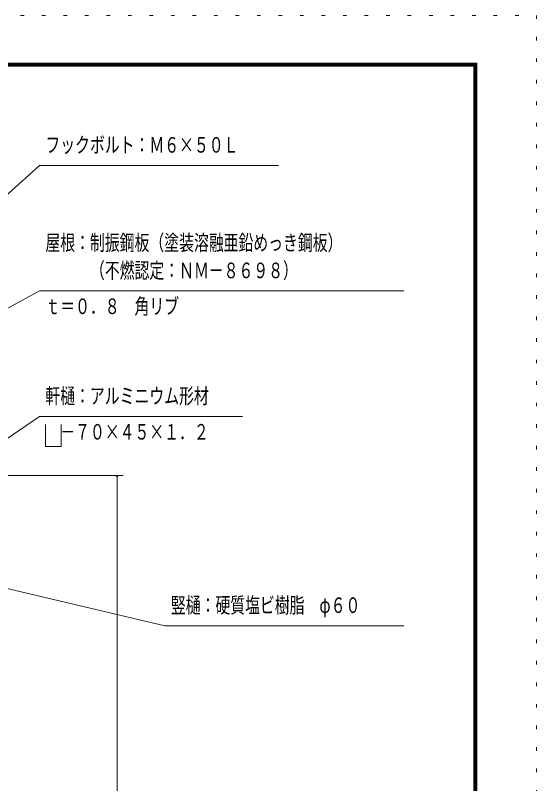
# Model space of a CAD drawing. Units: millimetres, scale not verified. Extents: x -25340 to 25344, y -10500 to 10500.
# Drawn here: x 20981 to 25344, y 4074 to 10500 of the extents above; entities that cross this region are included whole.
import ezdxf
from ezdxf.enums import TextEntityAlignment as Align

# ---------------------------------------------------------------- set-up
doc = ezdxf.new("R2010")
doc.units = ezdxf.units.MM
doc.header["$LTSCALE"] = 60
doc.linetypes.add('USER4', pattern=[3, 0.5, -2.5])
for name, color, linetype, lineweight in [('0-A_2-52DIM', 3, 'Continuous', 18), ('0-C_F-F1PAPER', 5, 'Continuous', 18), ('0-D_F-E_J_ADD', 5, 'USER4', 18)]:
    doc.layers.add(name, color=color, linetype=linetype, lineweight=lineweight)
doc.styles.add('ＭＳ ゴシック', font='')
doc.styles.get('ＭＳ ゴシック').set_extended_font_data('MS Gothic')

msp = doc.modelspace()

# ---------------------------------------------------------------- linework, layer by layer
at = {"layer": '0-A_2-52DIM'}
for p, q in [((21182.55, 9244.93), (19471.48, 7699.55)), ((21182.55, 9244.93), (23182.55, 9244.93)), ((21882.55, 6652.53), (20574.79, 6652.53)), ((21842.55, 6652.53), (21822.55, 6652.53)), ((21832.55, 719.93), (21832.55, 6652.53))]:
    msp.add_line(p, q, dxfattribs=at)
for points in [[(24232.55, 8194.93), (21182.55, 8194.93), (19926.25, 7506.15)], [(20518.61, 6692.54), (21182.55, 7144.93), (22882.55, 7144.93)], [(21364.19, 7078.88), (21364.19, 6894.93), (21232.55, 6894.93), (21232.55, 7078.88)], [(20460.15, 5810.98), (22232.55, 5394.93), (24232.55, 5394.93)]]:
    msp.add_lwpolyline(points, dxfattribs=at)
msp.add_arc((21832.55, 6652.53), 10, 180, 0, dxfattribs=at)
at = {"layer": '0-C_F-F1PAPER'}
for points in [[(24843.96, -10000), (-3856.04, -10000), (-3856.04, 10100), (24843.96, 10100)], [(24841.46, -9997.5), (24841.46, 10097.5), (-3853.54, 10097.5), (-3853.54, -9997.5)], [(24838.96, -9995), (24838.96, 10095), (-3851.04, 10095), (-3851.04, -9995)], [(24836.46, -9992.5), (-3848.54, -9992.5), (-3848.54, 10092.5), (24836.46, 10092.5)], [(24833.96, -9990), (24833.96, 10090), (-3846.04, 10090), (-3846.04, -9990)], [(24831.46, -9987.5), (-3843.54, -9987.5), (-3843.54, 10087.5), (24831.46, 10087.5)], [(24828.96, -9985), (24828.96, 10085), (-3841.04, 10085), (-3841.04, -9985)], [(24826.46, -9982.5), (-3838.54, -9982.5), (-3838.54, 10082.5), (24826.46, 10082.5)], [(24823.96, -9980), (-3836.04, -9980), (-3836.04, 10080), (24823.96, 10080)], [(24821.46, -9977.5), (-3833.54, -9977.5), (-3833.54, 10077.5), (24821.46, 10077.5)], [(24818.96, -9975), (24818.96, 10075), (-3831.04, 10075), (-3831.04, -9975)]]:
    msp.add_lwpolyline(points, close=True, dxfattribs=at)
at = {"layer": '0-D_F-E_J_ADD'}
msp.add_lwpolyline([(25343.96, -10500), (-4356.04, -10500), (-4356.04, 10500), (25343.96, 10500)], close=True, dxfattribs=at)

# ---------------------------------------------------------------- texts
at = {"layer": '0-A_2-52DIM', "color": 7, "style": 'ＭＳ ゴシック', "width": 0.7}
for s, p in [('フックボルト：Ｍ６×５０Ｌ', (21232.55, 9312.7)), ('屋根：制振鋼板（塗装溶融亜鉛めっき鋼板）', (21232.55, 8494.61)), ('\u3000\u3000\u3000（不燃認定：ＮＭ－８６９８）', (21232.55, 8262.7)), ('ｔ＝０．８\u3000角リブ', (21232.54, 7962.7)), ('軒樋：アルミニウム形材', (21232.55, 7212.7)), ('\u3000－７０×４５×１．２', (21232.55, 6912.7)), ('竪樋：硬質塩ビ樹脂\u3000φ６０', (22282.55, 5462.7))]:
    msp.add_text(s, height=130.2, dxfattribs=at).set_placement(p, align=Align.BOTTOM_LEFT)

doc.saveas('drawing.dxf')
